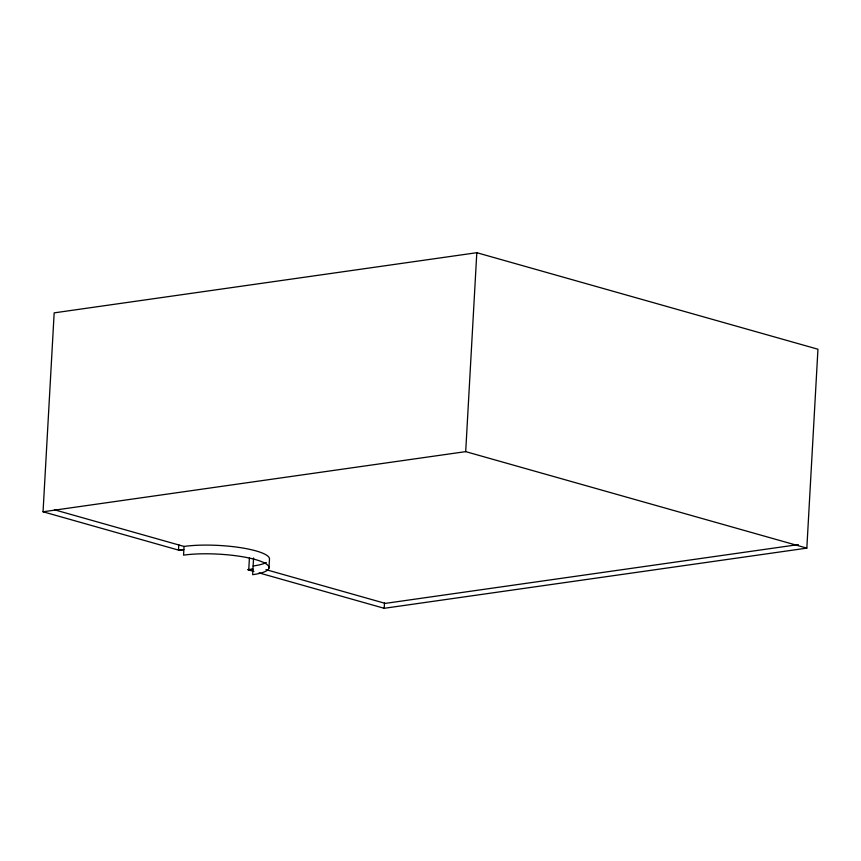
<?xml version="1.0" encoding="UTF-8"?>
<svg xmlns="http://www.w3.org/2000/svg" width="861" height="861" viewBox="0 0 861 861"><rect width="100%" height="100%" fill="white"/><g stroke="black" fill="none" stroke-linecap="round" stroke-linejoin="round"><path stroke-width="1.29" d="M178.787 544.765L178.496 550.104L183.856 549.587L179.658 550.427L43.05 511.778L54.168 312.866L476.811 252.703L817.95 349.222L806.832 548.134L384.189 608.297L259.064 572.899M54.437 509.787L184.039 546.444L183.554 555.141A50.993 10.773 3.2 0 1 255.502 559.585A50.993 10.773 3.2 0 1 252.639 574.685L253.575 557.971M249.421 557.96L248.743 569.971L252.951 569.132L247.581 569.648L253.909 571.435M268.966 568.056L269.461 559.37A50.993 10.773 3.2 0 0 239.918 547.564A50.993 10.773 3.2 0 0 184.039 546.444M384.189 608.297L384.49 602.958M806.832 548.134L465.693 451.627L476.811 252.703M43.05 511.778L465.693 451.627M798.351 544.593L385.287 603.389L265.952 569.627M266.35 562.513A50.993 10.773 3.2 0 1 253.123 566"/></g></svg>
